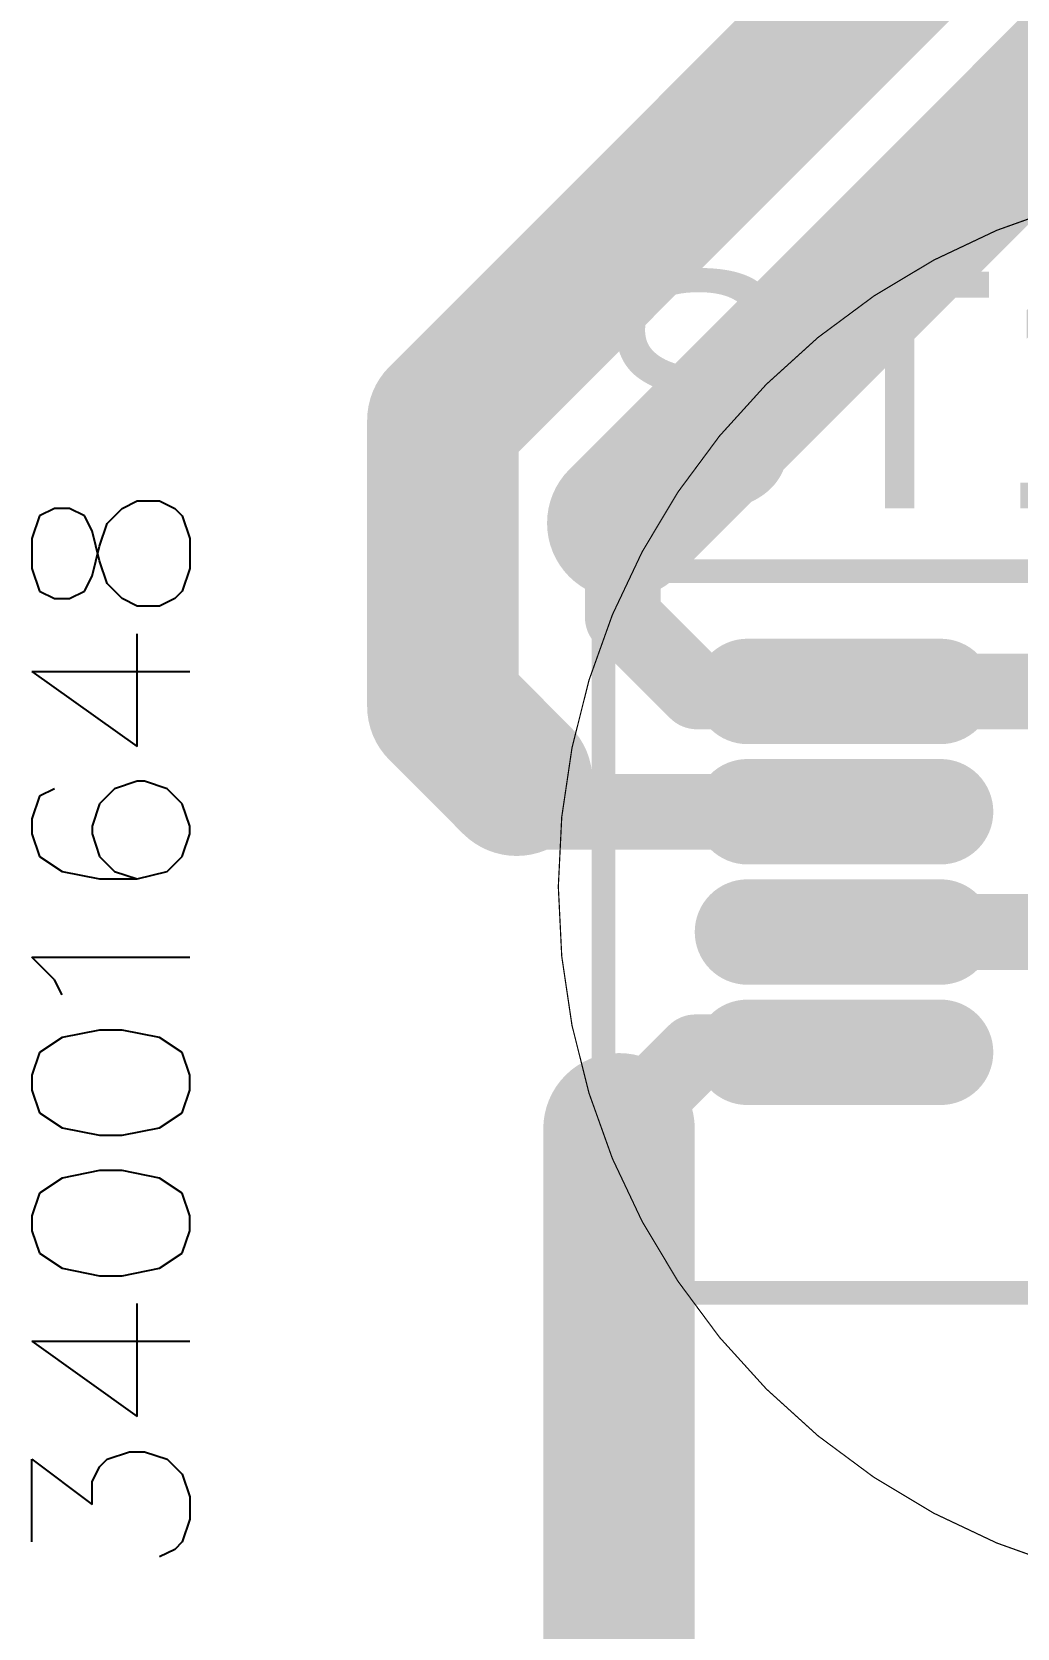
# Model space of a CAD drawing. Header units: millimetres. Extents: x 0 to 1769, y 431 to 1001.
# Drawn here: x 1317.08 to 1327.48, y 574.7 to 591.55 of the extents above; entities that cross this region are included whole.
import ezdxf

# ---------------------------------------------------------------- set-up
doc = ezdxf.new("R2010")
doc.units = ezdxf.units.MM
for name, color, linetype in [('BottomLayer', 5, 'Continuous'), ('BottomSolder', 6, 'Continuous'), ('KeepOutLayer', 6, 'Continuous'), ('Mechanical9', 56, 'Continuous'), ('MultiLayer', 9, 'Continuous'), ('TopLayer', 1, 'Continuous'), ('TopOverlay', 2, 'Continuous'), ('TopPaste', 8, 'Continuous'), ('TopSolder', 216, 'Continuous')]:
    doc.layers.add(name, color=color, linetype=linetype)

# ---------------------------------------------------------------- blocks, each defined once
blk = doc.blocks.new('BAND4_338')
at = {"layer": 'BottomLayer', "const_width": 0.6}
for points in [[(-0.3, 6.83, 1), (0.3, 6.83, 1)], [(0.97, 6.83, 1), (1.57, 6.83, 1)], [(2.24, 6.83, 1), (2.84, 6.83, 1)], [(3.51, 6.83, 1), (4.11, 6.83, 1)]]:
    blk.add_lwpolyline(points, format="xyb", close=True, dxfattribs=at)
at = {"layer": 'BottomSolder', "const_width": 0.702}
for points in [[(-0.351, 6.83, 1), (0.351, 6.83, 1)], [(0.919, 6.83, 1), (1.621, 6.83, 1)], [(2.189, 6.83, 1), (2.891, 6.83, 1)], [(3.459, 6.83, 1), (4.161, 6.83, 1)]]:
    blk.add_lwpolyline(points, format="xyb", close=True, dxfattribs=at)
at = {"layer": 'KeepOutLayer', "const_width": 0.1}
for points in [[(-0.585, 6.43, -1), (-0.585, 7.23)], [(4.395, 7.23, -1), (4.395, 6.43)]]:
    blk.add_lwpolyline(points, format="xyb", dxfattribs=at)
for points in [[(4.395, 7.23), (-0.585, 7.23)], [(4.395, 6.43), (-0.585, 6.43)]]:
    blk.add_lwpolyline(points, dxfattribs=at)
at = {"layer": 'KeepOutLayer', "const_width": 0.05}
for points in [[(-0.61, 7.23, 1), (-0.56, 7.23, 1)], [(-0.61, 7.23, 1), (-0.56, 7.23, 1)], [(4.37, 7.23, 1), (4.42, 7.23, 1)], [(4.37, 7.23, 1), (4.42, 7.23, 1)], [(-0.61, 6.43, 1), (-0.56, 6.43, 1)], [(-0.61, 6.43, 1), (-0.56, 6.43, 1)], [(4.37, 6.43, 1), (4.42, 6.43, 1)], [(4.37, 6.43, 1), (4.42, 6.43, 1)]]:
    blk.add_lwpolyline(points, format="xyb", close=True, dxfattribs=at)
at = {"layer": 'MultiLayer', "const_width": 0.6}
for points in [[(-0.3, 6.83, 1), (0.3, 6.83, 1)], [(0.97, 6.83, 1), (1.57, 6.83, 1)], [(2.24, 6.83, 1), (2.84, 6.83, 1)], [(3.51, 6.83, 1), (4.11, 6.83, 1)]]:
    blk.add_lwpolyline(points, format="xyb", close=True, dxfattribs=at)
at = {"layer": 'TopLayer'}
for points, const_width in [([(-0.3, 6.83, 1), (0.3, 6.83, 1)], 0.6), ([(0.97, 6.83, 1), (1.57, 6.83, 1)], 0.6), ([(2.24, 6.83, 1), (2.84, 6.83, 1)], 0.6), ([(3.51, 6.83, 1), (4.11, 6.83, 1)], 0.6), ([(-0.228, 1.02, 1), (0.228, 1.02, 1)], 0.455), ([(1.042, 1.02, 1), (1.498, 1.02, 1)], 0.455), ([(2.313, 1.02, 1), (2.768, 1.02, 1)], 0.455), ([(3.582, 1.02, 1), (4.038, 1.02, 1)], 0.455), ([(-0.228, -1.02, 1), (0.228, -1.02, 1)], 0.455), ([(1.042, -1.02, 1), (1.498, -1.02, 1)], 0.455), ([(2.313, -1.02, 1), (2.768, -1.02, 1)], 0.455), ([(3.582, -1.02, 1), (4.038, -1.02, 1)], 0.455)]:
    blk.add_lwpolyline(points, format="xyb", close=True, dxfattribs=dict(at, const_width=const_width))
at = {"layer": 'TopLayer', "const_width": 0.91}
for points in [[(0, 1.02), (0, -1.02)], [(1.27, 1.02), (1.27, -1.02)], [(2.54, 1.02), (2.54, -1.02)], [(3.81, 1.02), (3.81, -1.02)]]:
    blk.add_lwpolyline(points, dxfattribs=at)
at = {"layer": 'TopOverlay', "const_width": 0.25}
for points in [[(-1.27, 2.54), (6.35, 2.54)], [(-1.27, -2.54), (-1.27, 2.54)], [(6.35, -2.54), (6.35, 2.54)], [(6.35, -2.54), (-1.27, -2.54)]]:
    blk.add_lwpolyline(points, dxfattribs=at)
at = {"layer": 'TopOverlay', "const_width": 0.125}
for points in [[(-1.333, 2.54, 1), (-1.208, 2.54, 1)], [(-1.333, 2.54, 1), (-1.208, 2.54, 1)], [(6.287, 2.54, 1), (6.412, 2.54, 1)], [(6.287, 2.54, 1), (6.412, 2.54, 1)], [(-1.333, -2.54, 1), (-1.208, -2.54, 1)], [(-1.333, -2.54, 1), (-1.208, -2.54, 1)], [(6.287, -2.54, 1), (6.412, -2.54, 1)], [(6.287, -2.54, 1), (6.412, -2.54, 1)]]:
    blk.add_lwpolyline(points, format="xyb", close=True, dxfattribs=at)
at = {"layer": 'TopPaste', "const_width": 0.86}
for points in [[(0, 1.02), (0, -1.02)], [(1.27, 1.02), (1.27, -1.02)], [(2.54, 1.02), (2.54, -1.02)], [(3.81, 1.02), (3.81, -1.02)]]:
    blk.add_lwpolyline(points, dxfattribs=at)
at = {"layer": 'TopPaste', "const_width": 0.43}
for points in [[(-0.215, 1.02, 1), (0.215, 1.02, 1)], [(1.055, 1.02, 1), (1.485, 1.02, 1)], [(2.325, 1.02, 1), (2.755, 1.02, 1)], [(3.595, 1.02, 1), (4.025, 1.02, 1)], [(-0.215, -1.02, 1), (0.215, -1.02, 1)], [(1.055, -1.02, 1), (1.485, -1.02, 1)], [(2.325, -1.02, 1), (2.755, -1.02, 1)], [(3.595, -1.02, 1), (4.025, -1.02, 1)]]:
    blk.add_lwpolyline(points, format="xyb", close=True, dxfattribs=at)
at = {"layer": 'TopSolder'}
for points, const_width in [([(-0.351, 6.83, 1), (0.351, 6.83, 1)], 0.702), ([(0.919, 6.83, 1), (1.621, 6.83, 1)], 0.702), ([(2.189, 6.83, 1), (2.891, 6.83, 1)], 0.702), ([(3.459, 6.83, 1), (4.161, 6.83, 1)], 0.702), ([(-0.278, 1.02, 1), (0.278, 1.02, 1)], 0.557), ([(0.992, 1.02, 1), (1.548, 1.02, 1)], 0.557), ([(2.262, 1.02, 1), (2.818, 1.02, 1)], 0.557), ([(3.532, 1.02, 1), (4.088, 1.02, 1)], 0.557), ([(-0.278, -1.02, 1), (0.278, -1.02, 1)], 0.557), ([(0.992, -1.02, 1), (1.548, -1.02, 1)], 0.557), ([(2.262, -1.02, 1), (2.818, -1.02, 1)], 0.557), ([(3.532, -1.02, 1), (4.088, -1.02, 1)], 0.557)]:
    blk.add_lwpolyline(points, format="xyb", close=True, dxfattribs=dict(at, const_width=const_width))
at = {"layer": 'TopSolder', "const_width": 1.113}
for points in [[(0, 1.02), (0, -1.02)], [(1.27, 1.02), (1.27, -1.02)], [(2.54, 1.02), (2.54, -1.02)], [(3.81, 1.02), (3.81, -1.02)]]:
    blk.add_lwpolyline(points, dxfattribs=at)

msp = doc.modelspace()

# ---------------------------------------------------------------- linework, layer by layer
at = {"layer": 'Mechanical9'}
for points, const_width in [([(1337.634, 582.528, 1), (1322.634, 582.528, 1)], 0.0127), ([(1322.631, 582.528, 1), (1322.637, 582.528, 1)], 0.00635)]:
    msp.add_lwpolyline(points, format="xyb", close=True, dxfattribs=dict(at, const_width=const_width))
at = {"layer": 'TopLayer'}
for p, q in [((1318.027, 586.521), (1318.186, 586.6)), ((1318.186, 586.6), (1318.424, 586.6)), ((1318.424, 586.6), (1318.583, 586.521)), ((1317.155, 586.442), (1317.075, 586.204)), ((1317.313, 586.521), (1317.155, 586.442)), ((1317.472, 586.521), (1317.313, 586.521)), ((1317.631, 586.442), (1317.472, 586.521)), ((1317.71, 586.283), (1317.631, 586.442)), ((1317.869, 586.362), (1318.027, 586.521)), ((1318.583, 586.521), (1318.662, 586.442)), ((1318.662, 586.442), (1318.742, 586.204)), ((1317.789, 585.966), (1317.71, 586.283)), ((1317.789, 586.124), (1317.869, 586.362)), ((1317.075, 586.204), (1317.075, 585.886)), ((1317.71, 585.807), (1317.789, 586.124)), ((1318.742, 586.204), (1318.742, 585.886)), ((1317.869, 585.728), (1317.789, 585.966)), ((1317.075, 585.886), (1317.155, 585.648)), ((1317.631, 585.648), (1317.71, 585.807)), ((1318.742, 585.886), (1318.662, 585.648)), ((1317.155, 585.648), (1317.313, 585.569)), ((1317.313, 585.569), (1317.472, 585.569)), ((1317.472, 585.569), (1317.631, 585.648)), ((1318.027, 585.569), (1317.869, 585.728)), ((1318.186, 585.49), (1318.027, 585.569)), ((1318.583, 585.569), (1318.424, 585.49)), ((1318.662, 585.648), (1318.583, 585.569)), ((1318.424, 585.49), (1318.186, 585.49)), ((1318.186, 584.006), (1318.186, 585.196)), ((1317.075, 584.799), (1318.186, 584.006)), ((1317.075, 584.799), (1318.742, 584.799)), ((1317.313, 583.561), (1317.155, 583.482)), ((1317.948, 583.561), (1317.789, 583.403)), ((1318.186, 583.641), (1317.948, 583.561)), ((1318.265, 583.641), (1318.186, 583.641)), ((1318.503, 583.561), (1318.265, 583.641)), ((1318.662, 583.403), (1318.503, 583.561)), ((1317.155, 583.482), (1317.075, 583.244)), ((1317.789, 583.403), (1317.71, 583.165)), ((1318.742, 583.165), (1318.662, 583.403)), ((1317.075, 583.244), (1317.075, 583.085)), ((1317.075, 583.085), (1317.155, 582.847)), ((1317.71, 583.165), (1317.71, 583.085)), ((1317.71, 583.085), (1317.789, 582.847)), ((1318.662, 582.847), (1318.742, 583.085)), ((1318.742, 583.085), (1318.742, 583.165)), ((1317.155, 582.847), (1317.393, 582.689)), ((1317.789, 582.847), (1317.948, 582.689)), ((1318.503, 582.689), (1318.662, 582.847)), ((1317.393, 582.689), (1317.789, 582.609)), ((1317.789, 582.609), (1318.186, 582.609)), ((1317.948, 582.689), (1318.186, 582.609)), ((1318.186, 582.609), (1318.503, 582.689)), ((1317.313, 581.546), (1317.075, 581.784)), ((1317.075, 581.784), (1318.742, 581.784)), ((1317.393, 581.387), (1317.313, 581.546)), ((1317.393, 580.935), (1317.155, 580.776)), ((1317.789, 581.014), (1317.393, 580.935)), ((1318.027, 581.014), (1317.789, 581.014)), ((1318.424, 580.935), (1318.027, 581.014)), ((1318.662, 580.776), (1318.424, 580.935)), ((1317.155, 580.776), (1317.075, 580.538)), ((1318.742, 580.538), (1318.662, 580.776)), ((1317.075, 580.538), (1317.075, 580.38)), ((1318.742, 580.38), (1318.742, 580.538)), ((1317.075, 580.38), (1317.155, 580.141)), ((1318.662, 580.141), (1318.742, 580.38)), ((1317.155, 580.141), (1317.393, 579.983)), ((1318.424, 579.983), (1318.662, 580.141)), ((1317.393, 579.983), (1317.789, 579.903)), ((1317.789, 579.903), (1318.027, 579.903)), ((1318.027, 579.903), (1318.424, 579.983)), ((1317.789, 579.53), (1317.393, 579.451)), ((1318.027, 579.53), (1317.789, 579.53)), ((1318.424, 579.451), (1318.027, 579.53)), ((1317.393, 579.451), (1317.155, 579.292)), ((1318.662, 579.292), (1318.424, 579.451)), ((1317.155, 579.292), (1317.075, 579.054)), ((1318.742, 579.054), (1318.662, 579.292)), ((1317.075, 579.054), (1317.075, 578.896)), ((1318.742, 578.896), (1318.742, 579.054)), ((1317.075, 578.896), (1317.155, 578.658)), ((1318.662, 578.658), (1318.742, 578.896)), ((1317.155, 578.658), (1317.393, 578.499)), ((1317.393, 578.499), (1317.789, 578.42)), ((1318.027, 578.42), (1318.424, 578.499)), ((1318.424, 578.499), (1318.662, 578.658)), ((1317.789, 578.42), (1318.027, 578.42)), ((1318.186, 576.936), (1318.186, 578.126)), ((1317.075, 577.729), (1318.186, 576.936)), ((1317.075, 577.729), (1318.742, 577.729)), ((1317.075, 575.611), (1317.075, 576.484)), ((1317.075, 576.484), (1317.71, 576.007)), ((1317.789, 576.404), (1317.869, 576.484)), ((1317.869, 576.484), (1318.107, 576.563)), ((1318.107, 576.563), (1318.265, 576.563)), ((1318.265, 576.563), (1318.503, 576.484)), ((1318.503, 576.484), (1318.662, 576.325)), ((1317.71, 576.245), (1317.789, 576.404)), ((1318.662, 576.325), (1318.742, 576.087)), ((1317.71, 576.007), (1317.71, 576.245)), ((1318.742, 576.087), (1318.742, 575.849)), ((1318.742, 575.849), (1318.662, 575.611)), ((1318.583, 575.531), (1318.424, 575.452)), ((1318.662, 575.611), (1318.583, 575.531))]:
    msp.add_line(p, q, dxfattribs=at)
for points, const_width in [([(1321.415, 587.451), (1340.096, 606.132)], 1.6), ([(1323.315, 586.366), (1340.944, 603.995)], 1.6), ([(1321.415, 584.432), (1321.415, 587.451)], 1.6), ([(1323.315, 585.371), (1323.315, 586.366)], 0.8), ([(1323.315, 585.371), (1324.098, 584.589)], 0.8), ([(1321.415, 584.432), (1322.194, 583.652)], 1.6), ([(1324.098, 584.589), (1325.651, 584.589)], 0.8), ([(1325.651, 584.589), (1329.731, 584.589)], 0.8), ([(1322.194, 583.652), (1322.194, 583.652)], 0.8), ([(1322.194, 583.652), (1322.528, 583.319)], 0.8), ([(1322.528, 583.319), (1325.651, 583.319)], 0.8), ([(1325.651, 582.049), (1328.284, 582.049)], 0.8), ([(1323.275, 579.971), (1324.083, 580.779)], 0.8), ([(1324.083, 580.779), (1325.651, 580.779)], 0.8), ([(1323.275, 561.729), (1323.275, 579.971)], 1.6)]:
    msp.add_lwpolyline(points, dxfattribs=dict(at, const_width=const_width))
for points, const_width in [([(1321.015, 587.451, 1), (1321.815, 587.451, 1)], 0.8), ([(1321.015, 587.451, 1), (1321.815, 587.451, 1)], 0.8), ([(1322.915, 586.366, 1), (1323.715, 586.366, 1)], 0.8), ([(1323.115, 586.366, 1), (1323.515, 586.366, 1)], 0.4), ([(1323.115, 585.371, 1), (1323.515, 585.371, 1)], 0.4), ([(1323.115, 585.371, 1), (1323.515, 585.371, 1)], 0.4), ([(1321.015, 584.432, 1), (1321.815, 584.432, 1)], 0.8), ([(1321.015, 584.432, 1), (1321.815, 584.432, 1)], 0.8), ([(1323.898, 584.589, 1), (1324.298, 584.589, 1)], 0.4), ([(1323.898, 584.589, 1), (1324.298, 584.589, 1)], 0.4), ([(1325.451, 584.589, 1), (1325.851, 584.589, 1)], 0.4), ([(1325.451, 584.589, 1), (1325.851, 584.589, 1)], 0.4), ([(1321.794, 583.652, 1), (1322.594, 583.652, 1)], 0.8), ([(1321.994, 583.652, 1), (1322.394, 583.652, 1)], 0.4), ([(1321.994, 583.652, 1), (1322.394, 583.652, 1)], 0.4), ([(1321.994, 583.652, 1), (1322.394, 583.652, 1)], 0.4), ([(1322.328, 583.319, 1), (1322.728, 583.319, 1)], 0.4), ([(1322.328, 583.319, 1), (1322.728, 583.319, 1)], 0.4), ([(1325.451, 583.319, 1), (1325.851, 583.319, 1)], 0.4), ([(1325.451, 582.049, 1), (1325.851, 582.049, 1)], 0.4), ([(1323.883, 580.779, 1), (1324.283, 580.779, 1)], 0.4), ([(1323.883, 580.779, 1), (1324.283, 580.779, 1)], 0.4), ([(1325.451, 580.779, 1), (1325.851, 580.779, 1)], 0.4), ([(1322.875, 579.971, 1), (1323.675, 579.971, 1)], 0.8), ([(1323.075, 579.971, 1), (1323.475, 579.971, 1)], 0.4)]:
    msp.add_lwpolyline(points, format="xyb", close=True, dxfattribs=dict(at, const_width=const_width))

# ---------------------------------------------------------------- block references
at = {"rotation": 270}
msp.add_blockref('BAND4_338', (1325.651, 584.589), dxfattribs=at)

# ---------------------------------------------------------------- texts
at = {"layer": 'TopOverlay'}
msp.add_text('ST1', height=2.5, dxfattribs=at).set_placement((1322.987, 586.522))

doc.saveas('drawing.dxf')
